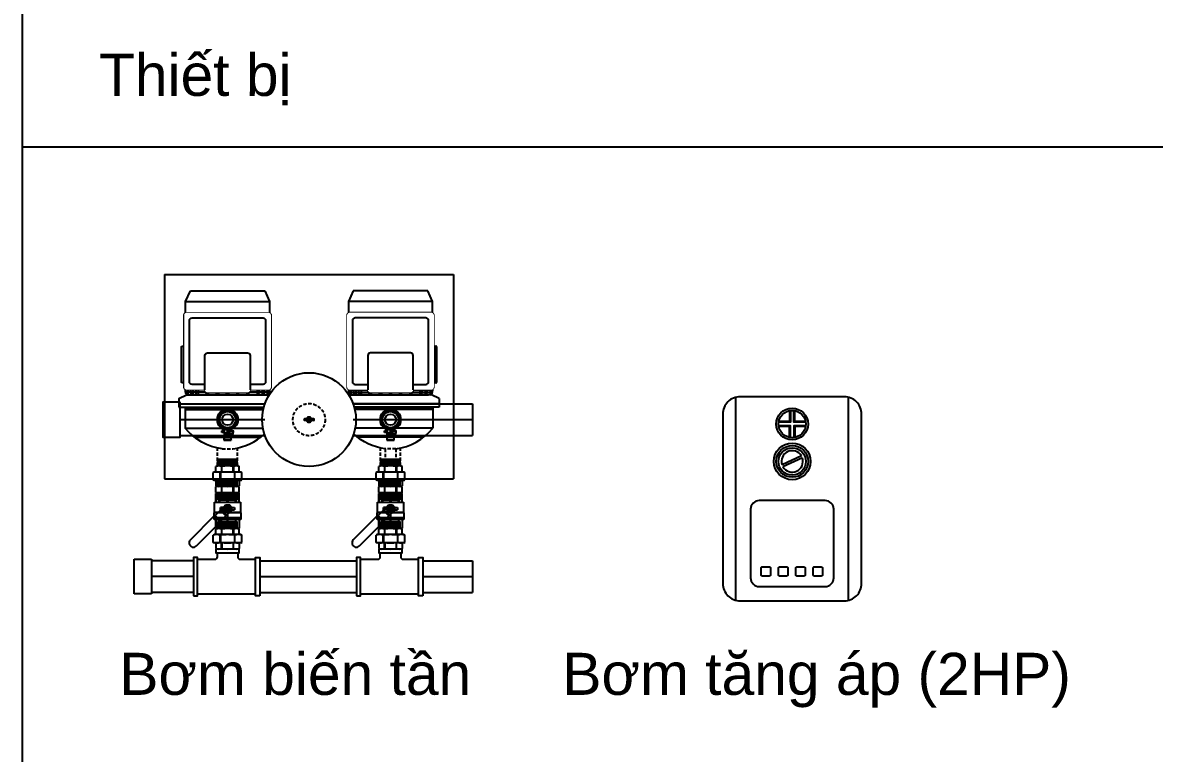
# Model space of a CAD drawing. Header units: millimetres. Extents: x 1218 to 72853, y -34712 to 16286.
# Drawn here: x 28512 to 30666, y 6071 to 7460 of the extents above; entities that cross this region are included whole.
import ezdxf

# ---------------------------------------------------------------- set-up
doc = ezdxf.new("R2010")
doc.units = ezdxf.units.MM
doc.set_wipeout_variables(frame=1)
doc.linetypes.add('HIDDEN', pattern=[9.525, 6.35, -3.175])
doc.styles.get("Standard").update_dxf_attribs({"font": 'arial.ttf'})

# ---------------------------------------------------------------- blocks, each defined once
blk = doc.blocks.new('*U1310')
at = {"ltscale": 10}
for p, q in [((-12.5, 20.5), (-11.6, 22)), ((-0.9, 22), (-11.6, 22)), ((-11.6, 22), (-11.6, 22)), ((-0.9, 22), (-0.9, 22)), ((0, 20.5), (-0.9, 22)), ((-25.5, -18.6), (-25.5, 18.1)), ((-12.5, 20.5), (-12.5, -20.5)), ((-11.6, 11.4), (-11.6, 10.7)), ((-11.6, 11.4), (-0.9, 11.4)), ((-0.9, 10.7), (-11.6, 10.7)), ((-0.9, 11.4), (-0.9, 10.7)), ((0, 20.5), (0, -20.5)), ((13.1, -18.6), (13.1, 18.1)), ((-12.5, -20.5), (-11.6, -22)), ((-0.9, -10.7), (-11.6, -10.7)), ((-11.6, -11.4), (-11.6, -10.7)), ((-11.6, -11.4), (-0.9, -11.4)), ((-0.9, -11.4), (-0.9, -10.7)), ((0, -20.5), (-0.9, -22)), ((-11.6, -22), (-11.6, -22)), ((-0.9, -22), (-11.6, -22)), ((-0.9, -22), (-0.9, -22))]:
    blk.add_line(p, q, dxfattribs=at)
for p, q in [((-12.5, 18.1), (-25.5, 18.1)), ((0, 18.1), (13.1, 18.1)), ((-12.5, -18.6), (-25.5, -18.6)), ((0, -18.6), (13.1, -18.6))]:
    blk.add_line(p, q)
at = {"color": 8, "ltscale": 10}
for p, q in [((-23.9, -18.6), (-23.9, 18.1)), ((-22.3, -18.6), (-22.3, 18.1)), ((-20.6, -18.6), (-20.6, 18.1)), ((-19, -18.6), (-19, 18.1)), ((-17.4, -18.6), (-17.4, 18.1)), ((-15.7, -18.6), (-15.7, 18.1)), ((-14.1, -18.6), (-14.1, 18.1)), ((1.6, -18.6), (1.6, 18.1)), ((3.3, -18.6), (3.3, 18.1)), ((4.9, -18.6), (4.9, 18.1)), ((6.5, -18.6), (6.5, 18.1)), ((8.2, -18.6), (8.2, 18.1)), ((9.8, -18.6), (9.8, 18.1)), ((11.4, -18.6), (11.4, 18.1))]:
    blk.add_line(p, q, dxfattribs=at)
for centre, radius, start, end in [((4.4, 16.7), 16.9, 161.6314, 198.3686), ((-16.9, 16.7), 16.9, 341.6314, 18.3686), ((53.9, 0), 66.3, 170.7563, 189.2437), ((-66.3, 0), 66.3, 350.7563, 9.2437), ((4.4, -16.7), 16.9, 161.622, 198.378), ((-16.9, -16.7), 16.9, 341.622, 18.378)]:
    blk.add_arc(centre, radius, start, end)
blk = doc.blocks.new('*U1308')
at = {"ltscale": 10}
for p, q in [((-67.7, 20.5), (-66.8, 22)), ((-50.5, 22), (-66.8, 22)), ((-50.5, 22), (-66.8, 22)), ((-66.8, 22), (-66.8, 22)), ((-50.5, 24.8), (-30.6, 24.8)), ((-50.5, 7.5), (-50.5, 24.8)), ((-30.6, 24.8), (-30, 25.4)), ((-30.6, 24.8), (-30.6, 3.8)), ((-30, 25.4), (-17.2, 25.4)), ((-30, 25.4), (-30, 2.4)), ((-20.9, -25.4), (-20.9, 25.4)), ((-17.2, 25.4), (-17.2, -25.4)), ((-17.2, 22), (-0.9, 22)), ((-17.2, 22), (-0.9, 22)), ((-0.9, 22), (-0.9, 22)), ((0, 20.5), (-0.9, 22)), ((-67.7, 20.5), (-67.7, -20.5)), ((-66.8, 15.9), (-66.8, 15.2)), ((-66.8, 15.9), (-50.5, 15.9)), ((-50.5, 15.2), (-66.8, 15.2)), ((-66.8, 0.5), (-66.8, -0.5)), ((-66.8, 0.5), (-50.5, 0.5)), ((-50.5, -24.8), (-50.5, 7.5)), ((-41.7, 0), (-42.3, 0)), ((-41.4, 2.7), (-40.6, 2.7)), ((-41.4, 2.7), (-40.6, 2.7)), ((-40.6, 2.7), (-41.4, 2.7)), ((-41.4, 2.7), (-40.6, 2.7)), ((-40.6, 2.7), (-41.4, 2.7)), ((-40.8, 2.8), (-40.6, 2.8)), ((-40.6, 2.7), (-35, 2.7)), ((-40.4, 2.9), (-35.3, 2.9)), ((-35.4, 3), (-40.3, 3)), ((-40.2, 3.1), (-35.5, 3.1)), ((-39.9, 7.9), (-39.9, 13.4)), ((-39.9, 13.4), (-35.8, 13.4)), ((-36.4, 0), (-39.3, 0)), ((-35.8, 7.9), (-35.8, 13.4)), ((-35.1, 2.8), (-34.9, 2.8)), ((-34.3, 2.7), (-35.1, 2.7)), ((-35.1, 2.7), (-34.3, 2.7)), ((-34.3, 2.7), (-35.1, 2.7)), ((-35.1, 2.7), (-34.3, 2.7)), ((-35, 2.7), (-34.3, 2.7)), ((-31.3, 4), (-13.4, -13.9)), ((-30.8, 3.4), (-26.5, -2.1)), ((-28.1, 0), (-20.9, 0)), ((-0.9, 15.9), (-17.2, 15.9)), ((-17.2, 15.2), (-0.9, 15.2)), ((-0.9, 0.5), (-17.2, 0.5)), ((-0.9, 15.9), (-0.9, 15.2)), ((-0.9, 0.5), (-0.9, -0.5)), ((0, 20.5), (0, -20.5)), ((-67.7, -20.5), (-66.8, -22)), ((-50.5, -0.5), (-66.8, -0.5)), ((-66.8, -15.2), (-50.5, -15.2)), ((-66.8, -15.2), (-66.8, -15.9)), ((-50.5, -15.9), (-66.8, -15.9)), ((-24, -24.4), (-42.2, -6.2)), ((-40.6, -2.7), (-41.4, -2.7)), ((-41.4, -2.7), (-40.6, -2.7)), ((-40.6, -2.7), (-41.4, -2.7)), ((-40.6, -2.7), (-41.4, -2.7)), ((-41.4, -2.7), (-40.6, -2.7)), ((-40.6, -2.8), (-40.8, -2.8)), ((-40.6, -2.7), (-35, -2.7)), ((-40.4, -2.9), (-35.3, -2.9)), ((-40.3, -3), (-35.4, -3)), ((-40.2, -3.1), (-35.5, -3.1)), ((-39.9, -7.9), (-39.9, -13.4)), ((-35.8, -13.4), (-39.9, -13.4)), ((-35.2, -11.8), (-39.6, -7.5)), ((-37.8, -7.1), (-37.8, -8.2)), ((-35.8, -11.3), (-35.8, -13.4)), ((-26, -2.6), (-35.2, -11.8)), ((-34.3, -2.7), (-35.1, -2.7)), ((-35.1, -2.7), (-34.3, -2.7)), ((-34.3, -2.7), (-35.1, -2.7)), ((-35.1, -2.7), (-34.3, -2.7)), ((-34.9, -2.8), (-35.1, -2.8)), ((-34.3, -2.7), (-35, -2.7)), ((-25, -3.7), (-34.2, -12.9)), ((-30.6, -9.3), (-30.6, -24.8)), ((-30, -8.7), (-30, -25.4)), ((-26.5, -2.1), (-26, -2.6)), ((-14.1, -13.2), (-24.7, -23.7)), ((-24, -24.4), (-13.5, -13.8)), ((-24, -25.5), (-12.4, -13.9)), ((-13.4, -13.9), (-24, -24.4)), ((-17.2, -0.5), (-0.9, -0.5)), ((-0.9, -15.2), (-17.2, -15.2)), ((-17.2, -15.9), (-0.9, -15.9)), ((33, -59.2), (-12.4, -13.9)), ((-0.9, -15.2), (-0.9, -15.9)), ((0, -20.5), (-0.9, -22)), ((-66.8, -22), (-50.5, -22)), ((-66.8, -22), (-66.8, -22)), ((-50.5, -22), (-66.8, -22)), ((-30.6, -24.8), (-50.5, -24.8)), ((-30, -25.4), (-30.6, -24.8)), ((-17.2, -25.4), (-30, -25.4)), ((21.4, -70.8), (-24, -25.5)), ((-0.9, -22), (-17.2, -22)), ((-17.2, -22), (-0.9, -22)), ((-0.9, -22), (-0.9, -22))]:
    blk.add_line(p, q, dxfattribs=at)
at = {"ltscale": 10, "flags": 128}
for points in [[(-41.3, -7.5), (-40.1, -7.9), (-38.9, -8.1)], [(-34.2, -12.9), (-34.4, -12.7), (-34.5, -12.6), (-34.7, -12.4), (-35, -12), (-35.2, -11.8)], [(-26, -2.6), (-25.8, -2.8), (-25.4, -3.2), (-25.3, -3.4), (-25.1, -3.5), (-25, -3.6), (-25, -3.7)]]:
    blk.add_lwpolyline(points, dxfattribs=at)
at = {"ltscale": 10}
for radius in [7.08, 1.49, 0.895]:
    blk.add_circle((-37.8, 0), radius, dxfattribs=at)
for centre, radius, start, end in [((-37.8, 0), 4.47, 142.9373, 217.0627), ((-37.8, 0), 3.88, 136.1869, 223.8131), ((-37.8, 0), 8.2, 17.5072, 114.62), ((-37.8, 0), 3.91, 44.1913, 134.404), ((-37.8, 0), 3.88, 44.7613, 134.4818), ((-37.8, -0.7), 8.2, 42.2747, 76.9972), ((-37.8, 0), 3.88, 316.1869, 43.8131), ((-37.8, 0), 4.47, 322.9373, 37.0627), ((-37.8, 0), 3.88, 224.9964, 314.4818), ((-37.8, 0), 3.91, 224.7391, 315.0267), ((27.2, -65), 8.2, 225, 45)]:
    blk.add_arc(centre, radius, start, end, dxfattribs=at)
for points, knots in [([(-66.8, 22), (-67.1, 21.5), (-67.6, 20.5), (-67.6, 19.5), (-67.7, 18.9)], [0, 0, 0, 0, 0.500002, 1, 1, 1, 1]), ([(-0.9, 22), (-0.6, 21.5), (-0.1, 20.5), (0, 19.5), (0, 18.9)], [0, 0, 0, 0, 0.500002, 1, 1, 1, 1]), ([(-67.7, 18.9), (-67.6, 18.4), (-67.6, 17.4), (-67.1, 16.4), (-66.8, 15.9)], [0, 0, 0, 0, 0.499999, 1, 1, 1, 1]), ([(-66.8, 15.2), (-67.1, 14), (-67.6, 11.6), (-67.6, 9.1), (-67.7, 7.8)], [0, 0, 0, 0, 0.499999, 1, 1, 1, 1]), ([(-67.7, 7.8), (-67.6, 6.6), (-67.6, 4.1), (-67.1, 1.7), (-66.8, 0.5)], [0, 0, 0, 0, 0.500002, 1, 1, 1, 1]), ([(-44.9, 4.1), (-44.4, 4.4), (-43.2, 5.1), (-42, 5.8), (-41.4, 6.1)], [0, 0, 0, 0, 0.500002, 1, 1, 1, 1]), ([(-44.9, 0), (-44.9, 0.7), (-44.9, 2.1), (-44.9, 3.4), (-44.9, 4.1)], [0, 0, 0, 0, 0.4999982, 1, 1, 1, 1]), ([(-44.9, -4.1), (-44.9, -3.4), (-44.9, -2.1), (-44.9, -0.7), (-44.9, 0)], [0, 0, 0, 0, 0.499996, 1, 1, 1, 1]), ([(-41.4, 6.1), (-40.8, 6.5), (-39.6, 7.2), (-38.4, 7.8), (-37.8, 8.2)], [0, 0, 0, 0, 0.499998, 1, 1, 1, 1]), ([(-37.8, 8.2), (-37.3, 7.8), (-36.1, 7.2), (-34.9, 6.5), (-34.3, 6.1)], [0, 0, 0, 0, 0.499993, 1, 1, 1, 1]), ([(-34.3, 6.1), (-33.7, 5.8), (-32.5, 5.1), (-31.3, 4.4), (-30.8, 4.1)], [0, 0, 0, 0, 0.500002, 1, 1, 1, 1]), ([(-30.8, 4.1), (-30.8, 3.4), (-30.8, 2.1), (-30.8, 0.7), (-30.8, 0)], [0, 0, 0, 0, 0.5000018, 1, 1, 1, 1]), ([(-30.8, 0), (-30.8, -0.7), (-30.8, -2.1), (-30.8, -3.4), (-30.8, -4.1)], [0, 0, 0, 0, 0.500004, 1, 1, 1, 1]), ([(0, 18.9), (0, 18.4), (-0.1, 17.4), (-0.6, 16.4), (-0.9, 15.9)], [0, 0, 0, 0, 0.499999, 1, 1, 1, 1]), ([(-0.9, 15.2), (-0.6, 14), (-0.1, 11.6), (0, 9.1), (0, 7.8)], [0, 0, 0, 0, 0.499999, 1, 1, 1, 1]), ([(0, 7.8), (0, 6.6), (-0.1, 4.1), (-0.6, 1.7), (-0.9, 0.5)], [0, 0, 0, 0, 0.500002, 1, 1, 1, 1]), ([(-66.8, -0.5), (-67.1, -1.7), (-67.6, -4.1), (-67.6, -6.6), (-67.7, -7.8)], [0, 0, 0, 0, 0.499998, 1, 1, 1, 1]), ([(-67.7, -7.8), (-67.6, -9.1), (-67.6, -11.6), (-67.1, -14), (-66.8, -15.2)], [0, 0, 0, 0, 0.500001, 1, 1, 1, 1]), ([(-66.8, -15.9), (-67.1, -16.4), (-67.6, -17.4), (-67.6, -18.4), (-67.7, -18.9)], [0, 0, 0, 0, 0.500002, 1, 1, 1, 1]), ([(-67.7, -18.9), (-67.6, -19.5), (-67.6, -20.5), (-67.1, -21.5), (-66.8, -22)], [0, 0, 0, 0, 0.4999984, 1, 1, 1, 1]), ([(-41.4, -6.1), (-42, -5.8), (-43.2, -5.1), (-44.4, -4.4), (-44.9, -4.1)], [0, 0, 0, 0, 0.499999, 1, 1, 1, 1]), ([(-37.8, -8.2), (-38.4, -7.8), (-39.6, -7.2), (-40.8, -6.5), (-41.4, -6.1)], [0, 0, 0, 0, 0.500002, 1, 1, 1, 1]), ([(-34.3, -6.1), (-34.9, -6.5), (-36.1, -7.2), (-37.3, -7.8), (-37.8, -8.2)], [0, 0, 0, 0, 0.500007, 1, 1, 1, 1]), ([(-30.8, -4.1), (-31.3, -4.4), (-32.5, -5.1), (-33.7, -5.8), (-34.3, -6.1)], [0, 0, 0, 0, 0.499997, 1, 1, 1, 1]), ([(-0.9, -0.5), (-0.6, -1.7), (-0.1, -4.1), (0, -6.6), (0, -7.8)], [0, 0, 0, 0, 0.499998, 1, 1, 1, 1]), ([(0, -7.8), (0, -9.1), (-0.1, -11.6), (-0.6, -14), (-0.9, -15.2)], [0, 0, 0, 0, 0.500001, 1, 1, 1, 1]), ([(-0.9, -15.9), (-0.6, -16.4), (-0.1, -17.4), (0, -18.4), (0, -18.9)], [0, 0, 0, 0, 0.500002, 1, 1, 1, 1]), ([(0, -18.9), (0, -19.5), (-0.1, -20.5), (-0.6, -21.5), (-0.9, -22)], [0, 0, 0, 0, 0.4999984, 1, 1, 1, 1])]:
    blk.add_open_spline(points, degree=3, knots=knots, dxfattribs=at)
blk = doc.blocks.new('*U1309')
at = {"ltscale": 10}
for p, q in [((-39, 20.5), (-38.2, 22)), ((-27.4, 22), (-38.2, 22)), ((-38.2, 22), (-38.2, 22)), ((-27.4, 25.8), (-26.6, 27.3)), ((-11.6, 25.8), (-12.5, 27.3)), ((-11.6, 22), (-0.9, 22)), ((-0.9, 22), (-0.9, 22)), ((0, 20.5), (-0.9, 22)), ((-52.1, -18.6), (-52.1, 18.1)), ((-39, 20.5), (-39, -20.5)), ((-38.2, 11.4), (-38.2, 10.7)), ((-38.2, 11.4), (-27.4, 11.4)), ((-27.4, 10.7), (-38.2, 10.7)), ((-12.5, 14), (-26.6, 14)), ((-26.6, 13.3), (-12.5, 13.3)), ((-0.9, 11.4), (-11.6, 11.4)), ((-11.6, 10.7), (-0.9, 10.7)), ((-0.9, 11.4), (-0.9, 10.7)), ((0, 20.5), (0, -20.5)), ((-39, -20.5), (-38.2, -22)), ((-27.4, -10.7), (-38.2, -10.7)), ((-38.2, -11.4), (-38.2, -10.7)), ((-38.2, -11.4), (-27.4, -11.4)), ((-26.6, -13.3), (-12.5, -13.3)), ((-12.5, -14), (-26.6, -14)), ((-11.6, -10.7), (-0.9, -10.7)), ((-0.9, -11.4), (-11.6, -11.4)), ((-0.9, -11.4), (-0.9, -10.7)), ((0, -20.5), (-0.9, -22)), ((-38.2, -22), (-38.2, -22)), ((-27.4, -22), (-38.2, -22)), ((-27.4, -25.8), (-26.6, -27.3)), ((-11.6, -25.8), (-12.5, -27.3)), ((-11.6, -22), (-0.9, -22)), ((-0.9, -22), (-0.9, -22))]:
    blk.add_line(p, q, dxfattribs=at)
for p, q in [((-27.4, 25.8), (-27.4, -25.8)), ((-12.5, 27.3), (-26.6, 27.3)), ((-11.6, 25.8), (-11.6, -25.8)), ((-11.6, 25.8), (-11.6, -25.8)), ((-39, 18.1), (-52.1, 18.1)), ((-39, -18.6), (-52.1, -18.6)), ((-12.5, -27.3), (-26.6, -27.3))]:
    blk.add_line(p, q)
at = {"color": 8, "ltscale": 10}
for p, q in [((-50.4, -18.6), (-50.4, 18.1)), ((-48.8, -18.6), (-48.8, 18.1)), ((-47.2, -18.6), (-47.2, 18.1)), ((-45.6, -18.6), (-45.6, 18.1)), ((-43.9, -18.6), (-43.9, 18.1)), ((-42.3, -18.6), (-42.3, 18.1)), ((-40.7, -18.6), (-40.7, 18.1))]:
    blk.add_line(p, q, dxfattribs=at)
for points in [[(-26.6, 13.3), (-26.6, 14)], [(-12.5, 13.3), (-12.5, 14)], [(-26.6, -14), (-26.6, -13.3)], [(-12.5, -14), (-12.5, -13.3)]]:
    blk.add_lwpolyline(points)
for centre, radius, start, end in [((-22.1, 16.7), 16.9, 161.6314, 198.3686), ((-1.4, 20.6), 26, 165.2163, 194.7837), ((-37.6, 20.6), 26, 345.2163, 14.7837), ((-16.9, 16.7), 16.9, 341.6314, 18.3686), ((27.3, 0), 66.3, 170.7563, 189.2437), ((75.2, 0), 102.6, 172.5672, 187.4328), ((-114.3, 0), 102.6, 352.5672, 7.4328), ((-66.3, 0), 66.3, 350.7563, 9.2437), ((-22.1, -16.7), 16.9, 161.622, 198.378), ((-1.4, -20.6), 26, 165.2163, 194.7837), ((-37.6, -20.6), 26, 345.2163, 14.7837), ((-16.9, -16.7), 16.9, 341.622, 18.378)]:
    blk.add_arc(centre, radius, start, end)
blk = doc.blocks.new('*U1311')
blk.add_line((-32.85, 56.97), (-32.85, -53.29))
for points in [[(-36.5, 64.97), (-36.5, 56.97), (36.5, 56.97), (36.5, 64.97)], [(52.21, 22), (45.17, 22), (45.17, -22), (52.21, -22)], [(-36.5, -61.29), (-36.5, -53.29), (36.5, -53.29), (36.5, -61.29)]]:
    blk.add_lwpolyline(points, close=True)
for points in [[(32.85, 56.97), (32.85, 23.76, 0.4142136), (37.25, 19.36), (45.17, 19.36)], [(45.17, -19.36), (37.25, -19.36, 0.4142136), (32.85, -23.76), (32.85, -53.29)]]:
    blk.add_lwpolyline(points, format="xyb")
blk = doc.blocks.new('*U1312')
at = {"linetype": 'Continuous', "lineweight": 25}
for p, q in [((-11.1, 24.2), (-11.1, 21.5)), ((-11.1, 24.2), (-10.6, 24.2)), ((-10.6, 26.1), (-3, 26.1)), ((-10.6, 26.1), (-10.6, 21.8)), ((-10.6, 21.8), (-3, 21.8)), ((-2.2, 27.4), (-9.8, 27.4)), ((-7.4, 31.1), (-6.5, 31.6)), ((-7.4, 27.9), (-7.4, 31.1)), ((-6.5, 27.4), (-7.4, 27.9)), ((-6.8, 38.8), (-6.8, 35.1)), ((6.8, 38.8), (-6.8, 38.8)), ((-6.8, 35.1), (-6.1, 35.7)), ((-6.8, 35.1), (-6.1, 35.1)), ((-6.5, 31.6), (-5.7, 31.6)), ((-6.5, 20.2), (-6.5, 21.8)), ((-6.1, 38.1), (6.1, 38.1)), ((-6.1, 37.8), (-6.1, 38.1)), ((6.1, 37.8), (-6.1, 37.8)), ((-6.1, 31.6), (-6.1, 37.8)), ((-5.7, 31.6), (-0.6, 31.6)), ((-4, 27.9), (-4, 31.1)), ((-3, 21.8), (-3, 26.1)), ((-1.7, 21.8), (-3, 21.8)), ((-1.7, 27.4), (-2.2, 27.4)), ((-1.7, 24.9), (-1.7, 27.4)), ((-1.7, 27.4), (3, 27.4)), ((-1.7, 24.9), (-1.7, 21.8)), ((-1.7, 24.9), (0, 24.9)), ((-1.2, 25.5), (3, 25.5)), ((-0.6, 31.6), (4.4, 31.6)), ((0, 25.5), (0, 24.9)), ((0, 24.9), (0, 19.7)), ((0, 24.9), (6.8, 24.9)), ((2.8, 31.1), (2.8, 27.9)), ((3, 27.4), (3, 25.5)), ((3, 27.4), (6.1, 27.4)), ((3, 25.5), (6.1, 25.5)), ((4.4, 31.6), (5.2, 31.6)), ((5.2, 31.6), (6.1, 31.1)), ((6.1, 27.9), (5.2, 27.4)), ((5.2, 25.5), (5.2, 24.9)), ((6.1, 38.1), (6.1, 37.8)), ((6.1, 37.8), (6.1, 27.4)), ((6.8, 35.1), (6.1, 35.7)), ((6.1, 35.1), (6.8, 35.1)), ((6.1, 31.1), (6.1, 27.9)), ((6.1, 27.4), (6.1, 25.5)), ((6.5, 24.2), (6.5, 24)), ((6.5, 24.2), (11.1, 24.2)), ((6.5, 24), (6.5, 20.2)), ((6.8, 35.1), (6.8, 38.8)), ((6.8, 24.9), (6.8, 24.2)), ((11.1, 24.2), (11.1, 21.5)), ((-6.5, 20.2), (-11.1, 21.5)), ((-6.8, 18.6), (-6.8, 20.3)), ((6.5, 20.2), (11.1, 21.5)), ((6.8, 20.3), (6.8, 18.6))]:
    blk.add_line(p, q, dxfattribs=at)
for radius in [19.7, 17.5, 16.5, 15.3]:
    blk.add_circle((0, 0), radius)
for centre in [(-9.5, 26.3), (-1.9, 26.3)]:
    blk.add_arc(centre, 1.1, 101.427, 188.0385, dxfattribs=at)
for points, knots in [([(-7.4, 31.1), (-7.1, 31.2), (-6.5, 31.5), (-6, 31.6), (-5.7, 31.6)], [0, 0, 0, 0, 0.500001, 1, 1, 1, 1]), ([(-5.7, 27.4), (-6, 27.4), (-6.5, 27.5), (-7.1, 27.8), (-7.4, 27.9)], [0, 0, 0, 0, 0.499999, 1, 1, 1, 1]), ([(-6.1, 38.1), (-6.3, 38.3), (-6.5, 38.5), (-6.7, 38.7), (-6.8, 38.8)], [0, 0, 0, 0, 0.560103, 1, 1, 1, 1]), ([(-5.7, 31.6), (-5.4, 31.6), (-4.8, 31.5), (-4.3, 31.2), (-4, 31.1)], [0, 0, 0, 0, 0.500015, 1, 1, 1, 1]), ([(-5.7, 27.4), (-5.4, 27.4), (-4.8, 27.5), (-4.3, 27.8), (-4, 27.9)], [0, 0, 0, 0, 0.500015, 1, 1, 1, 1]), ([(-4, 31.1), (-3.4, 31.2), (-2.3, 31.5), (-1.2, 31.6), (-0.6, 31.6)], [0, 0, 0, 0, 0.500034, 1, 1, 1, 1]), ([(-4, 27.9), (-3.4, 27.8), (-2.3, 27.5), (-1.2, 27.4), (-0.6, 27.4)], [0, 0, 0, 0, 0.500034, 1, 1, 1, 1]), ([(-1.2, 25.5), (-1.3, 25.5), (-1.4, 25.5), (-1.6, 25.3), (-1.7, 25.1), (-1.7, 25), (-1.7, 24.9)], [0, 0, 0, 0, 0.2713301, 0.5637972, 0.7906272, 1, 1, 1, 1]), ([(-0.6, 31.6), (0, 31.6), (1.1, 31.5), (2.2, 31.2), (2.8, 31.1)], [0, 0, 0, 0, 0.500009, 1, 1, 1, 1]), ([(2.8, 27.9), (2.2, 27.8), (1.1, 27.5), (0, 27.4), (-0.6, 27.4)], [0, 0, 0, 0, 0.499991, 1, 1, 1, 1]), ([(2.8, 31.1), (3, 31.2), (3.6, 31.5), (4.2, 31.6), (4.4, 31.6)], [0, 0, 0, 0, 0.500006, 1, 1, 1, 1]), ([(2.8, 27.9), (3, 27.8), (3.6, 27.5), (4.2, 27.4), (4.4, 27.4)], [0, 0, 0, 0, 0.500006, 1, 1, 1, 1]), ([(4.4, 31.6), (4.7, 31.6), (5.3, 31.5), (5.9, 31.2), (6.1, 31.1)], [0, 0, 0, 0, 0.499999, 1, 1, 1, 1]), ([(6.1, 27.9), (5.9, 27.8), (5.3, 27.5), (4.7, 27.4), (4.4, 27.4)], [0, 0, 0, 0, 0.500001, 1, 1, 1, 1]), ([(6.1, 38.1), (6.3, 38.3), (6.5, 38.5), (6.7, 38.7), (6.8, 38.8)], [0, 0, 0, 0, 0.559944, 1, 1, 1, 1])]:
    blk.add_open_spline(points, degree=3, knots=knots, dxfattribs=at)
blk = doc.blocks.new('BOMBIENTAN (2 BOM) EQ')
for p, q in [((-74.9, 196), (-235.1, 195.9)), ((74.9, 196), (235.1, 195.9)), ((-235.1, 135.9), (-239, 135.9)), ((235.1, 135.9), (239, 135.9)), ((-143.6, 117.5), (-166.4, 117.5)), ((-143.6, 113.6), (-166.4, 113.6)), ((143.6, 117.5), (166.4, 117.5)), ((143.6, 113.6), (166.4, 113.6)), ((-235.1, 73.9), (-239, 73.9)), ((235.1, 73.9), (239, 73.9)), ((-235.1, 55.8), (-235.1, 55.1)), ((-75.5, 52), (-234.5, 52)), ((-79.5, 47.3), (-227.4, 47.3)), ((75.5, 52), (234.5, 52)), ((79.5, 47.3), (227.4, 47.3)), ((235.1, 55.8), (235.1, 55.1)), ((-245, 30), (-84, 30)), ((84, 30), (311.2, 30)), ((8.5, 1.4), (-8.5, 1.4)), ((8.5, -1.4), (-8.5, -1.4)), ((-245, -30), (-84, -30)), ((84, -30), (311.2, -30)), ((-333, -331.4), (-333, -265.4)), ((-333, -265.4), (-300, -265.4)), ((-300, -265.4), (-300, -268.4)), ((-220, -268.4), (-300, -268.4)), ((-93.7, -268.4), (90, -268.4)), ((216.3, -268.4), (311.2, -268.4)), ((-300, -331.4), (-333, -331.4)), ((-220, -328.4), (-300, -328.4)), ((-300, -328.4), (-300, -331.4)), ((-93.7, -328.4), (90, -328.4)), ((216.3, -328.4), (311.2, -328.4))]:
    blk.add_line(p, q)
at = {"color": 8}
for p, q in [((-245, 0), (-84, 0)), ((84, 0), (311.2, 0)), ((-220, -298.4), (-300, -298.4)), ((-93.7, -298.4), (90, -298.4)), ((216.3, -298.4), (311.2, -298.4))]:
    blk.add_line(p, q, dxfattribs=at)
at = {"linetype": 'HIDDEN'}
for p, q in [((144.8, -55.5), (144.8, -75.1)), ((165.2, -55.5), (165.2, -75.1))]:
    blk.add_line(p, q, dxfattribs=at)
for points in [[(-275, 276.3), (-275, -112.7)], [(-275, 276.3), (275, 276.3)], [(275, 276.3), (275, -112.7)], [(-235.1, 224.7), (-225.8, 245.2)], [(-225.8, 245.2), (-84.2, 245.2)], [(-84.2, 245.2), (-74.9, 224.7)], [(84.2, 245.2), (74.9, 224.7)], [(225.8, 245.2), (84.2, 245.2)], [(235.1, 224.7), (225.8, 245.2)], [(-235.1, 195.9), (-235.1, 224.7)], [(-235.1, 224.7), (-74.9, 224.7)], [(-74.9, 224.7), (-74.9, 196)], [(74.9, 224.7), (74.9, 196)], [(235.1, 224.7), (74.9, 224.7)], [(235.1, 195.9), (235.1, 224.7)], [(-74.9, 195.9), (-75.5, 52), (-235.1, 52), (-235.1, 195.9)], [(74.9, 195.9), (75.5, 52), (235.1, 52), (235.1, 195.9)], [(-247.7, 40), (-232.9, 47.3)], [(-232.9, 47.3), (-77.1, 47.3)], [(-77.1, 47.3), (-75.9, 46.7)], [(77.1, 47.3), (75.9, 46.7)], [(232.9, 47.3), (77.1, 47.3)], [(247.7, 40), (232.9, 47.3)], [(-247.7, 40), (-247.7, 23.7)], [(-247.7, 29.9), (-84, 29.9)], [(-247.7, 23.7), (-85.9, 23.7)], [(-235.4, 23.7), (-235.4, -16.3)], [(-235.4, 21.6), (-86.5, 21.6)], [(247.7, 29.9), (84, 29.9)], [(247.7, 23.7), (85.9, 23.7)], [(235.4, 21.6), (86.5, 21.6)], [(235.4, 23.7), (235.4, -16.3)], [(247.7, 40), (247.7, 23.7)], [(311.2, 30), (311.2, -30)], [(-235.4, 19.4), (-87, 19.4)], [(235.4, 19.4), (87, 19.4)], [(-235.4, -16.3), (-87.6, -16.3)], [(235.4, -16.3), (87.6, -16.3)], [(-220.9, -30.9), (-89.1, -30.9)], [(-218.1, -33.2), (-91.9, -33.2)], [(220.9, -30.9), (89.1, -30.9)], [(218.1, -33.2), (91.9, -33.2)], [(-275, -112.7), (275, -112.7)], [(-300, -268.4), (-300, -328.4)], [(311.2, -268.4), (311.2, -328.4)]]:
    blk.add_lwpolyline(points)
for points in [[(-232.5, 57, -0.414214), (-237.5, 62), (-237.5, 198.4, -0.414214), (-232.5, 203.4), (-77.5, 203.4, -0.414214), (-72.5, 198.4), (-72.5, 62, -0.414214), (-77.5, 57), (-232.5, 57)], [(-156.9, 120.4), (-156.9, 194, -1), (-153.1, 194), (-153.1, 120.4)], [(232.5, 57, 0.414214), (237.5, 62), (237.5, 198.4, 0.414214), (232.5, 203.4), (77.5, 203.4, 0.414214), (72.5, 198.4), (72.5, 62, 0.414214), (77.5, 57), (232.5, 57)], [(156.9, 120.4), (156.9, 194, 1), (153.1, 194), (153.1, 120.4)], [(-149.3, 117.5), (-151.8, 120, 0.198912), (-152.9, 120.4), (-157.1, 120.4, 0.198912), (-158.2, 120), (-160.7, 117.5)], [(-149.3, 113.6), (-151.8, 111.1, -0.198912), (-152.9, 110.7), (-157.1, 110.7, -0.198912), (-158.2, 111.1), (-160.7, 113.6)], [(-153.1, 110.7), (-153.1, 49.5, -1), (-156.9, 49.5), (-156.9, 110.7)], [(149.3, 117.5), (151.8, 120, -0.198912), (152.9, 120.4), (157.1, 120.4, -0.198912), (158.2, 120), (160.7, 117.5)], [(149.3, 113.6), (151.8, 111.1, 0.198912), (152.9, 110.7), (157.1, 110.7, 0.198912), (158.2, 111.1), (160.7, 113.6)], [(153.1, 110.7), (153.1, 49.5, 1), (156.9, 49.5), (156.9, 110.7)], [(-198, 57), (-198, 57, 0.414214), (-193, 52), (-117, 52, 0.414214), (-112, 57), (-112, 57)], [(198, 57), (198, 57, -0.414214), (193, 52), (117, 52, -0.414214), (112, 57), (112, 57)], [(-165.2, -55.5, -0.188686), (-235.4, -16.3, 2.422317)], [(165.2, -55.5, 0.188686), (235.4, -16.3, -2.422317)], [(-144.8, -55.5, 0.153644), (-84.9, -27.2, 0.153644)], [(144.8, -55.5, -0.153644), (84.9, -27.2, -0.153644)]]:
    blk.add_lwpolyline(points, format="xyb")
for points in [[(-230.5, 47.5, -0.414214), (-234.4, 51.4), (-234.4, 192.1, -0.414214), (-230.5, 195.9), (-230.5, 195.9)], [(-220.8, 47.5, -0.414214), (-224.7, 51.4), (-224.7, 192.1, -0.414214), (-220.8, 195.9), (-220.8, 195.9)], [(-211.1, 47.5, -0.414214), (-215, 51.4), (-215, 192.1, -0.414214), (-211.1, 195.9), (-211.1, 195.9)], [(-191.8, 47.5, -0.414214), (-195.6, 51.4), (-195.6, 192.1, -0.414214), (-191.8, 195.9), (-191.8, 195.9)], [(-172.4, 47.5, -0.414214), (-176.3, 51.4), (-176.3, 192.1, -0.414214), (-172.4, 195.9), (-172.4, 195.9)], [(-137.6, 47.5, 0.414214), (-133.7, 51.4), (-133.7, 192.1, 0.414214), (-137.6, 195.9), (-137.6, 195.9)], [(-118.2, 47.5, 0.414214), (-114.4, 51.4), (-114.4, 192.1, 0.414214), (-118.2, 195.9), (-118.2, 195.9)], [(-98.9, 47.5, 0.414214), (-95, 51.4), (-95, 192.1, 0.414214), (-98.9, 195.9), (-98.9, 195.9)], [(-89.2, 47.5, 0.414214), (-85.3, 51.4), (-85.3, 192.1, 0.414214), (-89.2, 195.9), (-89.2, 195.9)], [(-79.5, 47.5, 0.414214), (-75.6, 51.4), (-75.6, 192.1, 0.414214), (-79.5, 195.9), (-79.5, 195.9)], [(79.5, 47.5, -0.414214), (75.6, 51.4), (75.6, 192.1, -0.414214), (79.5, 195.9), (79.5, 195.9)], [(89.2, 47.5, -0.414214), (85.3, 51.4), (85.3, 192.1, -0.414214), (89.2, 195.9), (89.2, 195.9)], [(98.9, 47.5, -0.414214), (95, 51.4), (95, 192.1, -0.414214), (98.9, 195.9), (98.9, 195.9)], [(118.2, 47.5, -0.414214), (114.4, 51.4), (114.4, 192.1, -0.414214), (118.2, 195.9), (118.2, 195.9)], [(137.6, 47.5, -0.414214), (133.7, 51.4), (133.7, 192.1, -0.414214), (137.6, 195.9), (137.6, 195.9)], [(172.4, 47.5, 0.414214), (176.3, 51.4), (176.3, 192.1, 0.414214), (172.4, 195.9), (172.4, 195.9)], [(191.8, 47.5, 0.414214), (195.6, 51.4), (195.6, 192.1, 0.414214), (191.8, 195.9), (191.8, 195.9)], [(211.1, 47.5, 0.414214), (215, 51.4), (215, 192.1, 0.414214), (211.1, 195.9), (211.1, 195.9)], [(220.8, 47.5, 0.414214), (224.7, 51.4), (224.7, 192.1, 0.414214), (220.8, 195.9), (220.8, 195.9)], [(230.5, 47.5, 0.414214), (234.4, 51.4), (234.4, 192.1, 0.414214), (230.5, 195.9), (230.5, 195.9)], [(-239, 137.8), (-239, 72, -1), (-242.9, 72), (-242.9, 137.8, -1)], [(239, 137.8), (239, 72, 1), (242.9, 72), (242.9, 137.8, 1)]]:
    blk.add_lwpolyline(points, format="xyb", close=True)
blk.add_lwpolyline([(-245, 33), (-278, 33), (-278, -33), (-245, -33)], close=True)
for points in [[(-174, -88), (-174, -54.3)], [(-165.2, -55.5), (-144.8, -55.5)], [(-136, -88), (-136, -54.3)], [(136, -88), (136, -54.3)], [(165.2, -55.5), (144.8, -55.5)], [(174, -88), (174, -54.3)]]:
    blk.add_lwpolyline(points, dxfattribs=at)
blk.add_circle((0, 0), 30.6, dxfattribs=at)
at = {"linetype": 'ByBlock', "lineweight": -3}
for centre in [(-155, 0), (155, 0)]:
    blk.add_circle(centre, 10.5, dxfattribs=at)
for centre, radius, start, end in [((-166.4, 115.6), 1.94, 90, 270), ((-143.6, 115.6), 1.94, 270, 90), ((143.6, 115.6), 1.94, 90, 270), ((166.4, 115.6), 1.94, 270, 90), ((-227.4, 55.1), 7.74, 180, 270), ((-82.2, 54.1), 6.77, 266.5521, 8.3671), ((82.2, 54.1), 6.77, 171.6329, 273.4479), ((227.4, 55.1), 7.74, 270, 0), ((-8.5, 0), 1.43, 90, 270), ((0, 0), 4.77, 17.5099, 162.4901), ((8.5, 0), 1.43, 270, 90), ((0, 0), 4.77, 197.5099, 342.4901)]:
    blk.add_arc(centre, radius, start, end)
for name, p, rotation in [('*U1312', (-155, 0), 180), ('*U1312', (155, 0), 180), ('*U1309', (-155, -127), 270), ('*U1309', (155, -127), 270), ('*U1310', (-155, -139.4), 270), ('*U1310', (155, -139.4), 270), ('*U1308', (-155, -207.1), 270), ('*U1308', (155, -207.1), 270), ('*U1309', (-155, -246.1), 270), ('*U1309', (155, -246.1), 270), ('*U1311', (-155, -298.4), 90), ('*U1311', (155, -298.4), 90)]:
    blk.add_blockref(name, p, dxfattribs=dict(rotation=rotation))
for points in [[(-237.5, 62), (-237.5, 198.4), (-237.5, 199.1), (-237.1, 200.4), (-236.5, 201.5), (-235.7, 202.3), (-234.6, 203), (-233.4, 203.4), (-232.5, 203.4), (-77.5, 203.4), (-76.6, 203.4), (-75.7, 203.1), (-74.8, 202.7), (-74, 202), (-73.3, 201.2), (-72.9, 200.3), (-72.6, 199.4), (-72.5, 198.4), (-72.5, 62), (-72.6, 60.8), (-72.9, 60), (-73.2, 59.4), (-73.7, 58.8), (-74.2, 58.2), (-75, 57.6), (-75.7, 57.3), (-76.5, 57.1), (-77.2, 57), (-77.5, 57), (-112, 57), (-112, 56.4), (-112.2, 55.5), (-112.5, 54.8), (-113, 53.9), (-113.4, 53.4), (-114.1, 52.9), (-114.8, 52.5), (-115.4, 52.2), (-116.1, 52), (-117, 52), (-193, 52), (-194.5, 52.2), (-195.1, 52.4), (-196, 52.9), (-196.6, 53.4), (-197.1, 54), (-197.4, 54.5), (-197.6, 54.9), (-197.8, 55.4), (-197.9, 55.9), (-198, 56.2), (-198, 56.5), (-198, 56.7), (-198, 57), (-232.5, 57), (-233.5, 57.1), (-234.2, 57.3), (-235.1, 57.7), (-235.6, 58.1), (-236, 58.4), (-236.7, 59.2), (-237.1, 60), (-237.4, 60.8), (-237.5, 61.5)], [(237.5, 62), (237.5, 198.4), (237.5, 199.1), (237.1, 200.4), (236.5, 201.5), (235.7, 202.3), (234.6, 203), (233.4, 203.4), (232.5, 203.4), (77.5, 203.4), (76.6, 203.4), (75.7, 203.1), (74.8, 202.7), (74, 202), (73.3, 201.2), (72.9, 200.3), (72.6, 199.4), (72.5, 198.4), (72.5, 62), (72.6, 60.8), (72.9, 60), (73.2, 59.4), (73.7, 58.8), (74.2, 58.2), (75, 57.6), (75.7, 57.3), (76.5, 57.1), (77.2, 57), (77.5, 57), (112, 57), (112, 56.4), (112.2, 55.5), (112.5, 54.8), (113, 53.9), (113.4, 53.4), (114.1, 52.9), (114.8, 52.5), (115.4, 52.2), (116.1, 52), (117, 52), (193, 52), (194.5, 52.2), (195.1, 52.4), (196, 52.9), (196.6, 53.4), (197.1, 54), (197.4, 54.5), (197.6, 54.9), (197.8, 55.4), (197.9, 55.9), (198, 56.2), (198, 56.5), (198, 56.7), (198, 57), (232.5, 57), (233.5, 57.1), (234.2, 57.3), (235.1, 57.7), (235.6, 58.1), (236, 58.4), (236.7, 59.2), (237.1, 60), (237.4, 60.8), (237.5, 61.5)]]:
    blk.add_wipeout(points)
for points in [[(-198, 67), (-222.5, 67, -0.414214), (-227.5, 72), (-227.5, 188.4, -0.414214), (-222.5, 193.4), (-87.5, 193.4, -0.414214), (-82.5, 188.4), (-82.5, 72, -0.414214), (-87.5, 67), (-112, 67)], [(198, 67), (222.5, 67, 0.414214), (227.5, 72), (227.5, 188.4, 0.414214), (222.5, 193.4), (87.5, 193.4, 0.414214), (82.5, 188.4), (82.5, 72, 0.414214), (87.5, 67), (112, 67)], [(-198, 57), (-198, 122, -0.414214), (-193, 127), (-117, 127, -0.414214), (-112, 122), (-112, 57)], [(198, 57), (198, 122, 0.414214), (193, 127), (117, 127, 0.414214), (112, 122), (112, 57)]]:
    blk.add_lwpolyline(points, format="xyb")
blk.add_circle((0, 0), 89.2)
blk = doc.blocks.new('BOMTANGAP 2HP EQ')
at = {"ltscale": 5000}
for points in [[(99.1, 123), (-99.1, 123, 0.414214), (-132.1, 90), (-132.1, -232, 0.414214), (-99.1, -265), (99.1, -265, 0.414214), (132.1, -232), (132.1, 90, 0.414214)], [(62.7, -74.6), (-62.7, -74.6, 0.414214), (-79.2, -91.1), (-79.2, -221.4, 0.414214), (-62.7, -237.9), (62.7, -237.9, 0.414214), (79.2, -221.4), (79.2, -91.1, 0.414214)], [(-43.1, -218), (-57.3, -218, -0.414214), (-59, -216.4), (-59, -202.3, -0.414214), (-57.3, -200.7), (-43.1, -200.7, -0.414214), (-41.4, -202.3), (-41.4, -216.4, -0.414214)], [(-10.1, -218), (-24.3, -218, -0.414214), (-25.9, -216.4), (-25.9, -202.3, -0.414214), (-24.3, -200.7), (-10.1, -200.7, -0.414214), (-8.4, -202.3), (-8.4, -216.4, -0.414214)], [(23, -218), (8.7, -218, -0.414214), (7.1, -216.4), (7.1, -202.3, -0.414214), (8.7, -200.7), (23, -200.7, -0.414214), (24.6, -202.3), (24.6, -216.4, -0.414214)], [(56, -218), (41.8, -218, -0.414214), (40.1, -216.4), (40.1, -202.3, -0.414214), (41.8, -200.7), (56, -200.7, -0.414214), (57.6, -202.3), (57.6, -216.4, -0.414214)]]:
    blk.add_lwpolyline(points, format="xyb", close=True, dxfattribs=at)
for points in [[(-107.3, -264), (-107.3, 121.9)], [(107.3, -264), (107.3, 121.9)], [(-3.4, 96.9), (-3.4, 74.4), (-25.9, 74.4)], [(-5.1, 96.6), (-5.1, 76), (-25.6, 76)], [(25.9, 74.4), (3.2, 74.4), (3.2, 96.9)], [(25.9, 76), (4.9, 76), (4.9, 96.6)], [(-3.4, 45.3), (-3.4, 67.8), (-25.9, 67.8)], [(-5.1, 45.6), (-5.1, 66.1), (-25.6, 66.1)], [(25.7, 67.8), (3.2, 67.8), (3.2, 45.3)], [(25.4, 66.1), (4.9, 66.1), (4.9, 45.6)], [(17.6, 10.4), (-19.4, -6.5)], [(19.4, 6.5), (-17.6, -10.4)]]:
    blk.add_lwpolyline(points, dxfattribs=at)
for centre, radius in [((-0.1, 71.1), 30.2), ((-0.1, 71.1), 26), ((-0.1, 71.1), 26), ((0, 0), 34.9), ((0, 0), 30.2), ((0, 0), 26)]:
    blk.add_circle(centre, radius)
for start, end in [(30.4842, 198.4522), (210.4842, 18.4522)]:
    blk.add_arc((0, 0), 20.4, start, end)

msp = doc.modelspace()

# ---------------------------------------------------------------- linework, layer by layer
for p, q in [((28512.3, 4681), (28512.3, 15109.4)), ((28512.3, 7224.3), (33567.5, 7224.3))]:
    msp.add_line(p, q)

# ---------------------------------------------------------------- block references
for name, p in [('BOMBIENTAN (2 BOM) EQ', (29057.2, 6705.2)), ('BOMTANGAP 2HP EQ', (29976.5, 6625.8))]:
    msp.add_blockref(name, p)

# ---------------------------------------------------------------- texts
at = {"color": 1, "ltscale": 500}
msp.add_text('Thiết bị', height=80, rotation=360, dxfattribs=at).set_placement((28657.6, 7320.9))
at = {"color": 2, "ltscale": 500}
for s, p in [('Bơm biến tần', (28696.2, 6181.8)), ('Bơm tăng áp (2HP)', (29539.1, 6181.8))]:
    msp.add_text(s, height=80, rotation=360, dxfattribs=at).set_placement(p)

doc.saveas('drawing.dxf')
